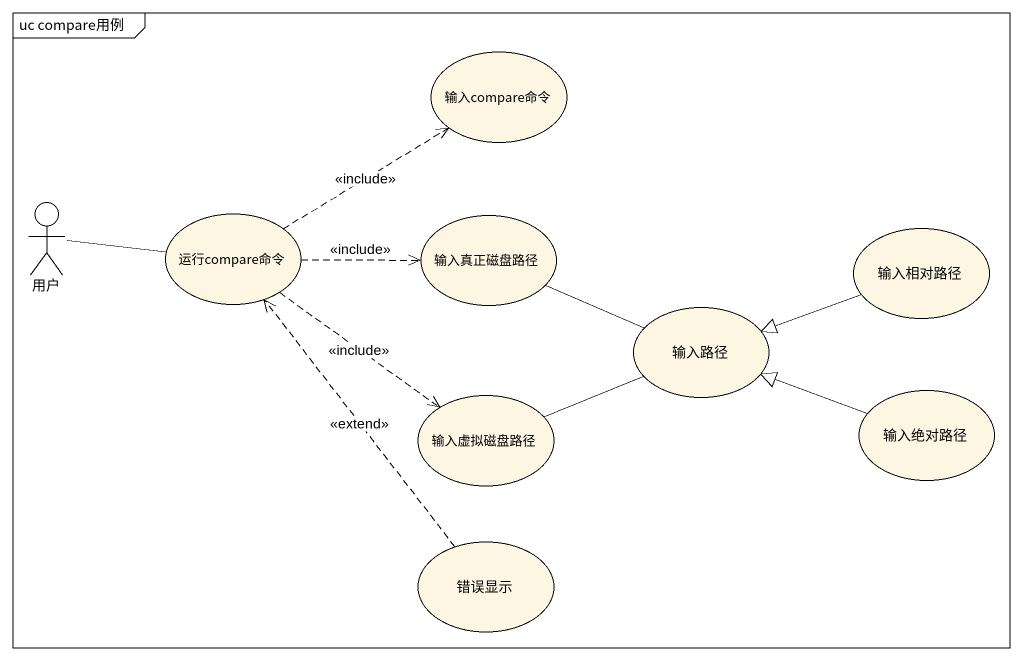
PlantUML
@startuml
mainframe uc compare用例
usecase 输入compare命令
actor 用户
usecase 运行compare命令
usecase 输入真正磁盘路径
usecase 输入相对路径
usecase 输入路径
usecase 输入虚拟磁盘路径
usecase 输入绝对路径
usecase 错误显示
用户 -right- 运行compare命令
运行compare命令 .up.> 输入compare命令 : <<include>>
运行compare命令 .right.> 输入真正磁盘路径 : <<include>>
运行compare命令 ..> 输入虚拟磁盘路径 : <<include>>
输入真正磁盘路径 -right- 输入路径
输入相对路径 -left-|> 输入路径
输入虚拟磁盘路径 -right- 输入路径
输入绝对路径 -left-|> 输入路径
错误显示 .up.> 运行compare命令 : <<extend>>
@enduml
